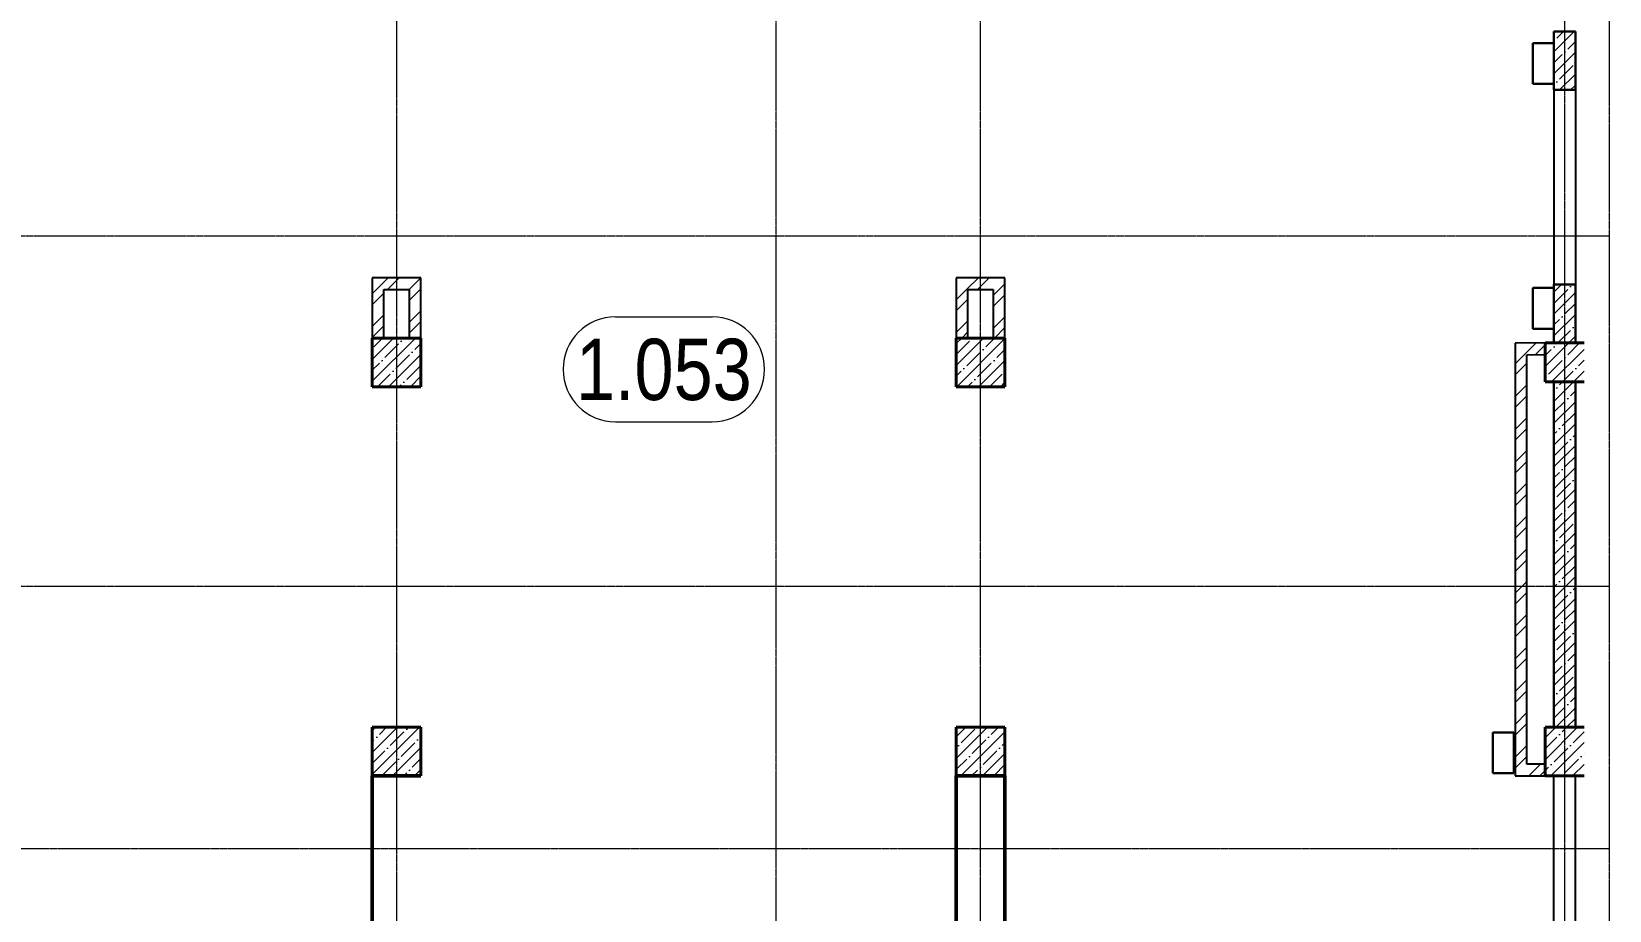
# Model space of a CAD drawing. Header units: millimetres. Extents: x -231292 to 573618, y -153144 to 564035.
# Drawn here: x 38733 to 54944, y -80777 to -71745 of the extents above; entities that cross this region are included whole.
import ezdxf
from ezdxf.enums import TextEntityAlignment as Align

# ---------------------------------------------------------------- set-up
doc = ezdxf.new("R2010")
doc.units = ezdxf.units.MM
doc.linetypes.add('CENTER2', pattern=[28.575, 19.05, -3.175, 3.175, -3.175])
doc.linetypes.add('HIDDEN2', pattern=[4.7625, 3.175, -1.5875])
doc.layers.get('0').update_dxf_attribs({"color": 250})
doc.layers.get('Defpoints').update_dxf_attribs({"color": 250})
for name, color, linetype, lineweight in [('АР_Area', 250, 'Continuous', 5), ('АР_Колонны', 250, 'Continuous', 35), ('АР_Стены ЖБ', 250, 'Continuous', 35), ('АР_Стены кирпич', 250, 'Continuous', 20), ('АР_Штриховка', 250, 'Continuous', 0), ('РД_Оси_100', 250, 'Continuous', 0)]:
    doc.layers.add(name, color=color, linetype=linetype, lineweight=lineweight)
doc.layers.add('КР_Балки-0.5', color=60, linetype='Continuous', lineweight=50, plot=False)
doc.layers.add('МАГНИТЫ', color=7, linetype='Continuous', lineweight=30, true_color=0xd100d1)
doc.layers.add('РД_Витраж_вн', color=250, linetype='Continuous')
doc.styles.add('style1', font='ARIALN.TTF')
pattern_1 = [(45, (8883.46, -162345.28), (-112.2532, 112.2532), []), (45, (8995.71, -162345.28), (-112.2532, 112.2532), [198.4375, -39.6875, 0, -39.6875])]
pattern_2 = [(45, (8883.46, -162345.28), (-112.2532, 112.2532), []), (45, (8995.71, -162345.28), (-112.2532, 112.2532), [198.4375, -39.6875, 0, -39.6875])]
pattern_3 = [(45, (8883.46, -162345.28), (-168.3798, 168.3798), []), (45, (8995.7, -162345.28), (-168.3798, 168.3798), [])]
pattern_4 = [(45, (8883.46, -162345.28), (-168.3798, 168.3798), []), (45, (8995.7, -162345.28), (-168.3798, 168.3798), [])]
pattern_5 = [(45, (8883.46, -162345.28), (-168.3798, 168.3798), []), (45, (8995.7, -162345.28), (-168.3798, 168.3798), [])]

# ---------------------------------------------------------------- blocks, each defined once
blk = doc.blocks.new('MOK-МаркаПом_овал_ареал')
for p, q in [((-2.75, 3), (2.75, 3)), ((-2.75, -3), (2.75, -3))]:
    blk.add_line(p, q)
for centre, radius, start, end in [((-2.75, 0), 3, 90, 270), ((2.75, 0), 3, 270, 90), ((-3.75, 0), 3.5, 0, 0.00095)]:
    blk.add_arc(centre, radius, start, end)
at = {"color": 0, "style": 'style1'}
blk.add_attdef('АР-ПОМЕЩЕНИЕ:НОМЕР', text='', height=3.5, dxfattribs=at).set_placement((0, 0), align=Align.MIDDLE)
at = {"layer": 'Defpoints', "color": 2, "style": 'style1'}
blk.add_attdef('АР-ПОМЕЩЕНИЕ:НАИМЕНОВАНИЕ', text='', height=1, dxfattribs=at).set_placement((-0.094, -4.814), align=Align.MIDDLE)
blk = doc.blocks.new('оси_рен')
at = {"layer": 'РД_Оси_100', "color": 251, "linetype": 'CENTER2', "true_color": 0x636466}
for p, q in [((1233152.916, 190733.254), (1233152.916, 223383.079)), ((1235252.916, 190733.254), (1235252.916, 223213.25)), ((1189697.958, 210913.25), (1241712.916, 210913.25)), ((1189697.958, 207313.25), (1241712.916, 207313.25)), ((1241712.916, 204613.25), (1189697.958, 204613.25))]:
    blk.add_line(p, q, dxfattribs=at)
for points in [[(1229252.916, 223268.25), (1229252.916, 190733.254)], [(1241252.916, 223213.25), (1241252.916, 181613.25)], [(1241712.916, 190813.25), (1241712.916, 223213.25)]]:
    blk.add_lwpolyline(points, dxfattribs=at)

msp = doc.modelspace()

# ---------------------------------------------------------------- hatches: boundary and pattern name
at = {"layer": 'АР_Штриховка', "linetype": 'Continuous', "lineweight": 5, "true_color": 0x000000}
h = msp.add_hatch(dxfattribs=at)
h.set_pattern_fill('ANSI35', color=18, scale=25, style=0)
h.set_pattern_definition(pattern_1)
h.paths.add_polyline_path([(54373.458, -74945.283), (54593.458, -74945.283), (54593.458, -74345.275), (54373.458, -74345.275)], flags=0)
h.paths.add_polyline_path([(54373.458, -72345.275), (54593.458, -72345.275), (54593.458, -71745.283), (54373.458, -71745.283)], flags=0)
at = {"layer": 'АР_Штриховка', "linetype": 'Continuous', "lineweight": 0, "true_color": 0x000000}
h = msp.add_hatch(dxfattribs=at)
h.set_pattern_fill('ANSI32', color=18, scale=25, style=0)
h.set_pattern_definition(pattern_4)
h.paths.add_polyline_path([(42233.458, -74275.283), (42353.458, -74395.283), (42613.458, -74395.283), (42733.458, -74275.283)], flags=0)
h = msp.add_hatch(dxfattribs=at)
h.set_pattern_fill('ANSI32', color=18, scale=25, style=0)
h.set_pattern_definition(pattern_3)
h.paths.add_polyline_path([(42233.458, -74895.283), (42353.458, -74895.283), (42353.458, -74395.283), (42233.458, -74275.283)], flags=0)
h = msp.add_hatch(dxfattribs=at)
h.set_pattern_fill('ANSI32', color=18, scale=25, angle=-360, style=0)
h.set_pattern_definition(pattern_5)
h.paths.add_polyline_path([(42733.458, -74275.283), (42613.458, -74395.283), (42613.458, -74895.283), (42733.458, -74895.283)], flags=0)
h = msp.add_hatch(dxfattribs=at)
h.set_pattern_fill('ANSI32', color=18, scale=25, style=0)
h.set_pattern_definition(pattern_4)
h.paths.add_polyline_path([(48233.458, -74275.283), (48353.458, -74395.283), (48613.458, -74395.283), (48733.458, -74275.283)], flags=0)
h = msp.add_hatch(dxfattribs=at)
h.set_pattern_fill('ANSI32', color=18, scale=25, style=0)
h.set_pattern_definition(pattern_3)
h.paths.add_polyline_path([(48233.458, -74895.283), (48353.458, -74895.283), (48353.458, -74395.283), (48233.458, -74275.283)], flags=0)
h = msp.add_hatch(dxfattribs=at)
h.set_pattern_fill('ANSI32', color=18, scale=25, angle=-360, style=0)
h.set_pattern_definition(pattern_5)
h.paths.add_polyline_path([(48733.458, -74275.283), (48613.458, -74395.283), (48613.458, -74895.283), (48733.458, -74895.283)], flags=0)
at = {"layer": 'АР_Штриховка', "linetype": 'Continuous', "lineweight": 5, "true_color": 0x000000}
h = msp.add_hatch(dxfattribs=at)
h.set_pattern_fill('ANSI35', color=18, scale=25, style=0)
h.set_pattern_definition(pattern_2)
h.paths.add_polyline_path([(42733.458, -74895.283), (42733.458, -75395.283), (42233.458, -75395.283), (42233.458, -74895.283)], flags=0)
h = msp.add_hatch(dxfattribs=at)
h.set_pattern_fill('ANSI35', color=18, scale=25, style=0)
h.set_pattern_definition(pattern_2)
h.paths.add_polyline_path([(48233.458, -75395.283), (48733.458, -75395.283), (48733.458, -74895.283), (48233.458, -74895.283)], flags=0)
at = {"layer": 'АР_Штриховка', "linetype": 'Continuous', "lineweight": 0, "true_color": 0x000000}
h = msp.add_hatch(dxfattribs=at)
h.set_pattern_fill('ANSI32', color=18, scale=25, style=0)
h.set_pattern_definition([(45, (8883.46, -162345.28), (-168.3798, 168.3798), []), (45, (8995.7, -162345.28), (-168.3798, 168.3798), [])])
h.paths.add_polyline_path([(53973.458, -74947.401), (54093.458, -75066.583), (54283.458, -75065.283), (54282.637, -74945.286)], flags=0)
h = msp.add_hatch(dxfattribs=at)
h.set_pattern_fill('ANSI32', color=18, scale=25, style=0)
h.set_pattern_definition(pattern_3)
h.paths.add_polyline_path([(53973.458, -79395.283), (54093.458, -79275.283), (54093.458, -75066.583), (53973.458, -74947.401)], flags=0)
at = {"layer": 'АР_Штриховка', "linetype": 'Continuous', "lineweight": 5, "true_color": 0x000000}
h = msp.add_hatch(dxfattribs=at)
h.set_pattern_fill('ANSI35', color=18, scale=25, style=0)
h.set_pattern_definition(pattern_2)
h.paths.add_polyline_path([(54683.458, -74945.283), (54683.458, -75345.283), (54283.458, -75345.283), (54283.458, -74945.283)], flags=0)
h = msp.add_hatch(dxfattribs=at)
h.set_pattern_fill('ANSI35', color=18, scale=25, style=0)
h.set_pattern_definition(pattern_1)
h.paths.add_polyline_path([(54373.458, -78895.283), (54593.458, -78895.283), (54593.458, -75345.283), (54373.458, -75345.283)], flags=0)
at = {"layer": 'АР_Штриховка', "linetype": 'Continuous', "lineweight": 5}
h = msp.add_hatch(dxfattribs=at)
h.set_pattern_fill('ANSI35', color=3, scale=25, style=0)
h.set_pattern_definition(pattern_2)
h.paths.add_polyline_path([(42733.458, -78895.283), (42733.458, -79395.283), (42233.458, -79395.283), (42233.458, -78895.283)], flags=0)
h = msp.add_hatch(dxfattribs=at)
h.set_pattern_fill('ANSI35', color=3, scale=25, style=0)
h.set_pattern_definition(pattern_2)
h.paths.add_polyline_path([(48233.458, -79395.283), (48733.458, -79395.283), (48733.458, -78895.283), (48233.458, -78895.283)], flags=0)
at = {"layer": 'АР_Штриховка', "linetype": 'Continuous', "lineweight": 5, "true_color": 0x000000}
h = msp.add_hatch(dxfattribs=at)
h.set_pattern_fill('ANSI35', color=18, scale=25, style=0)
h.set_pattern_definition(pattern_2)
h.paths.add_polyline_path([(54683.458, -78895.283), (54683.458, -79395.283), (54283.458, -79395.283), (54283.458, -78895.283)], flags=0)
at = {"layer": 'АР_Штриховка', "linetype": 'Continuous', "lineweight": 0, "true_color": 0x000000}
h = msp.add_hatch(dxfattribs=at)
h.set_pattern_fill('ANSI32', color=18, scale=25, style=0)
h.set_pattern_definition(pattern_4)
h.paths.add_polyline_path([(54093.458, -79275.283), (53973.458, -79395.283), (54283.458, -79395.283), (54283.458, -79275.283)], flags=0)

# ---------------------------------------------------------------- linework, layer by layer
at = {"layer": 'АР_Колонны', "color": 18, "linetype": 'HIDDEN2', "lineweight": 25, "true_color": 0x000000}
for p, q in [((42233.458, -74895.283), (42733.458, -74895.283)), ((42233.458, -75395.283), (42233.458, -74895.283)), ((42733.458, -74895.283), (42733.458, -75395.283)), ((48233.458, -74895.283), (48733.458, -74895.283)), ((48233.458, -75395.283), (48233.458, -74895.283)), ((48733.458, -74895.283), (48733.458, -75395.283)), ((54283.458, -74945.283), (54683.458, -74945.283)), ((54283.458, -75345.283), (54283.458, -74945.283)), ((54683.458, -75345.283), (54283.458, -75345.283)), ((42733.458, -75395.283), (42233.458, -75395.283)), ((48733.458, -75395.283), (48233.458, -75395.283)), ((54283.458, -78895.283), (54683.458, -78895.283)), ((54283.458, -79395.283), (54283.458, -78895.283)), ((54683.458, -79395.283), (54283.458, -79395.283))]:
    msp.add_line(p, q, dxfattribs=at)
at = {"layer": 'АР_Колонны', "color": 18, "linetype": 'Continuous', "lineweight": 30, "true_color": 0x000000}
for p, q in [((42233.458, -74895.283), (42233.458, -75395.283)), ((42733.458, -74895.283), (42233.458, -74895.283)), ((42733.458, -75395.283), (42733.458, -74895.283)), ((48733.458, -74895.283), (48233.458, -74895.283)), ((48233.458, -74895.283), (48233.458, -75395.283)), ((48733.458, -75395.283), (48733.458, -74895.283)), ((54283.458, -74945.283), (54283.458, -75345.283)), ((54683.458, -74945.283), (54283.458, -74945.283)), ((54283.458, -75345.283), (54683.458, -75345.283)), ((42233.458, -75395.283), (42733.458, -75395.283)), ((48233.458, -75395.283), (48733.458, -75395.283)), ((54283.458, -78895.283), (54283.458, -79395.283)), ((54683.458, -78895.283), (54283.458, -78895.283)), ((54283.458, -79395.283), (54683.458, -79395.283))]:
    msp.add_line(p, q, dxfattribs=at)
at = {"layer": 'АР_Колонны', "color": 3, "linetype": 'HIDDEN2', "lineweight": 25}
for p, q in [((42233.458, -78895.283), (42733.458, -78895.283)), ((42233.458, -79395.283), (42233.458, -78895.283)), ((42733.458, -78895.283), (42733.458, -79395.283)), ((48233.458, -78895.283), (48733.458, -78895.283)), ((48233.458, -79395.283), (48233.458, -78895.283)), ((48733.458, -78895.283), (48733.458, -79395.283)), ((42733.458, -79395.283), (42233.458, -79395.283)), ((48733.458, -79395.283), (48233.458, -79395.283))]:
    msp.add_line(p, q, dxfattribs=at)
at = {"layer": 'АР_Колонны', "color": 3, "linetype": 'Continuous', "lineweight": 30}
for p, q in [((42233.458, -78895.283), (42233.458, -79395.283)), ((42733.458, -78895.283), (42233.458, -78895.283)), ((42733.458, -79395.283), (42733.458, -78895.283)), ((48733.458, -78895.283), (48233.458, -78895.283)), ((48233.458, -78895.283), (48233.458, -79395.283)), ((48733.458, -79395.283), (48733.458, -78895.283)), ((42233.458, -79395.283), (42733.458, -79395.283)), ((48233.458, -79395.283), (48733.458, -79395.283))]:
    msp.add_line(p, q, dxfattribs=at)
at = {"layer": 'АР_Стены ЖБ', "color": 18, "linetype": 'Continuous', "lineweight": 30, "true_color": 0x000000}
for p, q in [((54593.458, -71745.283), (54373.458, -71745.283)), ((54373.458, -71745.283), (54373.458, -72345.275)), ((54593.458, -72345.275), (54593.458, -71745.283)), ((54373.458, -72345.275), (54593.458, -72345.275)), ((54593.458, -74345.275), (54373.458, -74345.275)), ((54373.458, -74345.275), (54373.458, -74945.283)), ((54593.458, -74945.283), (54593.458, -74345.275)), ((54373.458, -74945.283), (54593.458, -74945.283)), ((54593.458, -75345.283), (54373.458, -75345.283)), ((54373.458, -75345.283), (54373.458, -78895.283)), ((54593.458, -78895.283), (54593.458, -75345.283)), ((54373.458, -78895.283), (54593.458, -78895.283))]:
    msp.add_line(p, q, dxfattribs=at)
at = {"layer": 'АР_Стены ЖБ', "color": 18, "linetype": 'Continuous', "lineweight": 40, "true_color": 0x000000}
for p, q in [((42233.458, -75395.283), (42233.458, -74895.283)), ((42233.458, -74895.283), (42733.458, -74895.283)), ((42733.458, -74895.283), (42733.458, -75395.283)), ((48733.458, -74895.283), (48233.458, -74895.283)), ((48233.458, -74895.283), (48233.458, -75395.283)), ((48733.458, -75395.283), (48733.458, -74895.283)), ((54283.458, -75345.283), (54283.458, -74945.283)), ((54283.458, -74945.283), (54683.458, -74945.283)), ((54683.458, -75345.283), (54283.458, -75345.283)), ((42733.458, -75395.283), (42233.458, -75395.283)), ((48233.458, -75395.283), (48733.458, -75395.283)), ((54283.458, -79395.283), (54283.458, -78895.283)), ((54283.458, -78895.283), (54683.458, -78895.283)), ((54683.458, -79395.283), (54283.458, -79395.283))]:
    msp.add_line(p, q, dxfattribs=at)
at = {"layer": 'АР_Стены ЖБ', "color": 3, "linetype": 'Continuous', "lineweight": 40}
for p, q in [((42233.458, -79395.283), (42233.458, -78895.283)), ((42233.458, -78895.283), (42733.458, -78895.283)), ((42733.458, -78895.283), (42733.458, -79395.283)), ((48733.458, -78895.283), (48233.458, -78895.283)), ((48233.458, -78895.283), (48233.458, -79395.283)), ((48733.458, -79395.283), (48733.458, -78895.283)), ((42733.458, -79395.283), (42233.458, -79395.283)), ((48233.458, -79395.283), (48733.458, -79395.283))]:
    msp.add_line(p, q, dxfattribs=at)
at = {"layer": 'АР_Стены кирпич', "color": 18, "linetype": 'Continuous', "lineweight": 25, "true_color": 0x000000}
for p, q in [((42733.458, -74275.283), (42233.458, -74275.283)), ((42233.458, -74275.283), (42233.458, -74895.283)), ((42353.458, -74395.283), (42613.458, -74395.283)), ((42353.458, -74895.283), (42353.458, -74395.283)), ((42613.458, -74395.283), (42613.458, -74895.283)), ((42733.458, -74895.283), (42733.458, -74275.283)), ((48733.458, -74275.283), (48233.458, -74275.282)), ((48233.458, -74275.283), (48233.458, -74895.283)), ((48353.458, -74395.283), (48613.458, -74395.283)), ((48353.458, -74895.283), (48353.458, -74395.283)), ((48613.458, -74395.283), (48613.458, -74895.283)), ((48733.458, -74895.283), (48733.458, -74275.283)), ((42233.458, -74895.283), (42353.458, -74895.283)), ((42613.458, -74895.283), (42733.458, -74895.283)), ((48233.458, -74895.283), (48353.458, -74895.283)), ((48613.458, -74895.283), (48733.458, -74895.283)), ((54282.637, -74945.286), (53973.458, -74947.401)), ((53973.458, -74947.401), (53973.458, -79395.283)), ((54283.458, -75065.283), (54282.637, -74945.286)), ((54093.458, -75066.583), (54283.458, -75065.283)), ((54093.458, -79275.283), (54093.458, -75066.583)), ((53973.458, -79395.283), (54283.458, -79395.283)), ((54283.458, -79275.283), (54093.458, -79275.283)), ((54283.458, -79395.283), (54283.458, -79275.283))]:
    msp.add_line(p, q, dxfattribs=at)
at = {"layer": 'КР_Балки-0.5', "color": 18, "ltscale": 200, "true_color": 0x000000}
for p, q in [((42233.46, -93270.281), (42233.458, -79395.283)), ((48233.46, -93270.281), (48233.454, -79395.283)), ((48733.454, -79395.283), (48733.46, -93270.281))]:
    msp.add_line(p, q, dxfattribs=at)
at = {"layer": 'КР_Балки-0.5', "color": 3, "ltscale": 200}
for p, q in [((42233.458, -79395.283), (42733.458, -79395.283)), ((42233.458, -79395.283), (42733.458, -79395.283)), ((48233.454, -79395.283), (48733.454, -79395.283)), ((48233.454, -79395.283), (48733.454, -79395.283))]:
    msp.add_line(p, q, dxfattribs=at)
at = {"layer": 'МАГНИТЫ', "color": 18, "lineweight": 30, "true_color": 0x000000}
for p, q in [((54373.458, -71863.601), (54156.786, -71863.601)), ((54156.786, -71863.601), (54156.786, -72283.275)), ((54373.458, -72283.275), (54373.458, -71863.601)), ((54156.786, -72283.275), (54373.458, -72283.275)), ((54373.458, -74380.601), (54156.786, -74380.601)), ((54156.786, -74380.601), (54156.786, -74800.275)), ((54373.458, -74800.275), (54373.458, -74380.601)), ((54156.786, -74800.275), (54373.458, -74800.275)), ((53961.956, -78946.963), (53745.284, -78946.963)), ((53745.284, -78946.963), (53745.284, -79366.637)), ((53961.956, -79366.637), (53961.956, -78946.963)), ((53745.284, -79366.637), (53961.956, -79366.637))]:
    msp.add_line(p, q, dxfattribs=at)
at = {"layer": 'РД_Витраж_вн', "color": 18, "linetype": 'Continuous', "lineweight": 25, "true_color": 0x000000}
for p, q in [((54373.458, -72345.275), (54373.458, -74345.275)), ((54593.458, -72345.275), (54593.458, -74345.275)), ((54373.458, -80925.283), (54373.458, -79395.283)), ((54593.458, -80925.283), (54593.458, -79395.283))]:
    msp.add_line(p, q, dxfattribs=at)

# ---------------------------------------------------------------- block references
at = {"rotation": 359.999868838025}
msp.add_blockref('оси_рен', (-1186769.82, -284755.728), dxfattribs=at)
at = {"layer": 'АР_Area', "color": 18, "linetype": 'Continuous', "lineweight": 5, "true_color": 0x000000}
ref = msp.add_blockref('MOK-МаркаПом_овал_ареал', (45229.03, -75216.798), dxfattribs=dict(at, xscale=180, yscale=180, zscale=100))
ref.add_attrib('АР-ПОМЕЩЕНИЕ:НОМЕР', '1.053', dxfattribs={"layer": '0', "color": 0, "height": 630, "style": 'style1'}).set_placement((45229.03, -75216.798), align=Align.MIDDLE)

doc.saveas('drawing.dxf')
